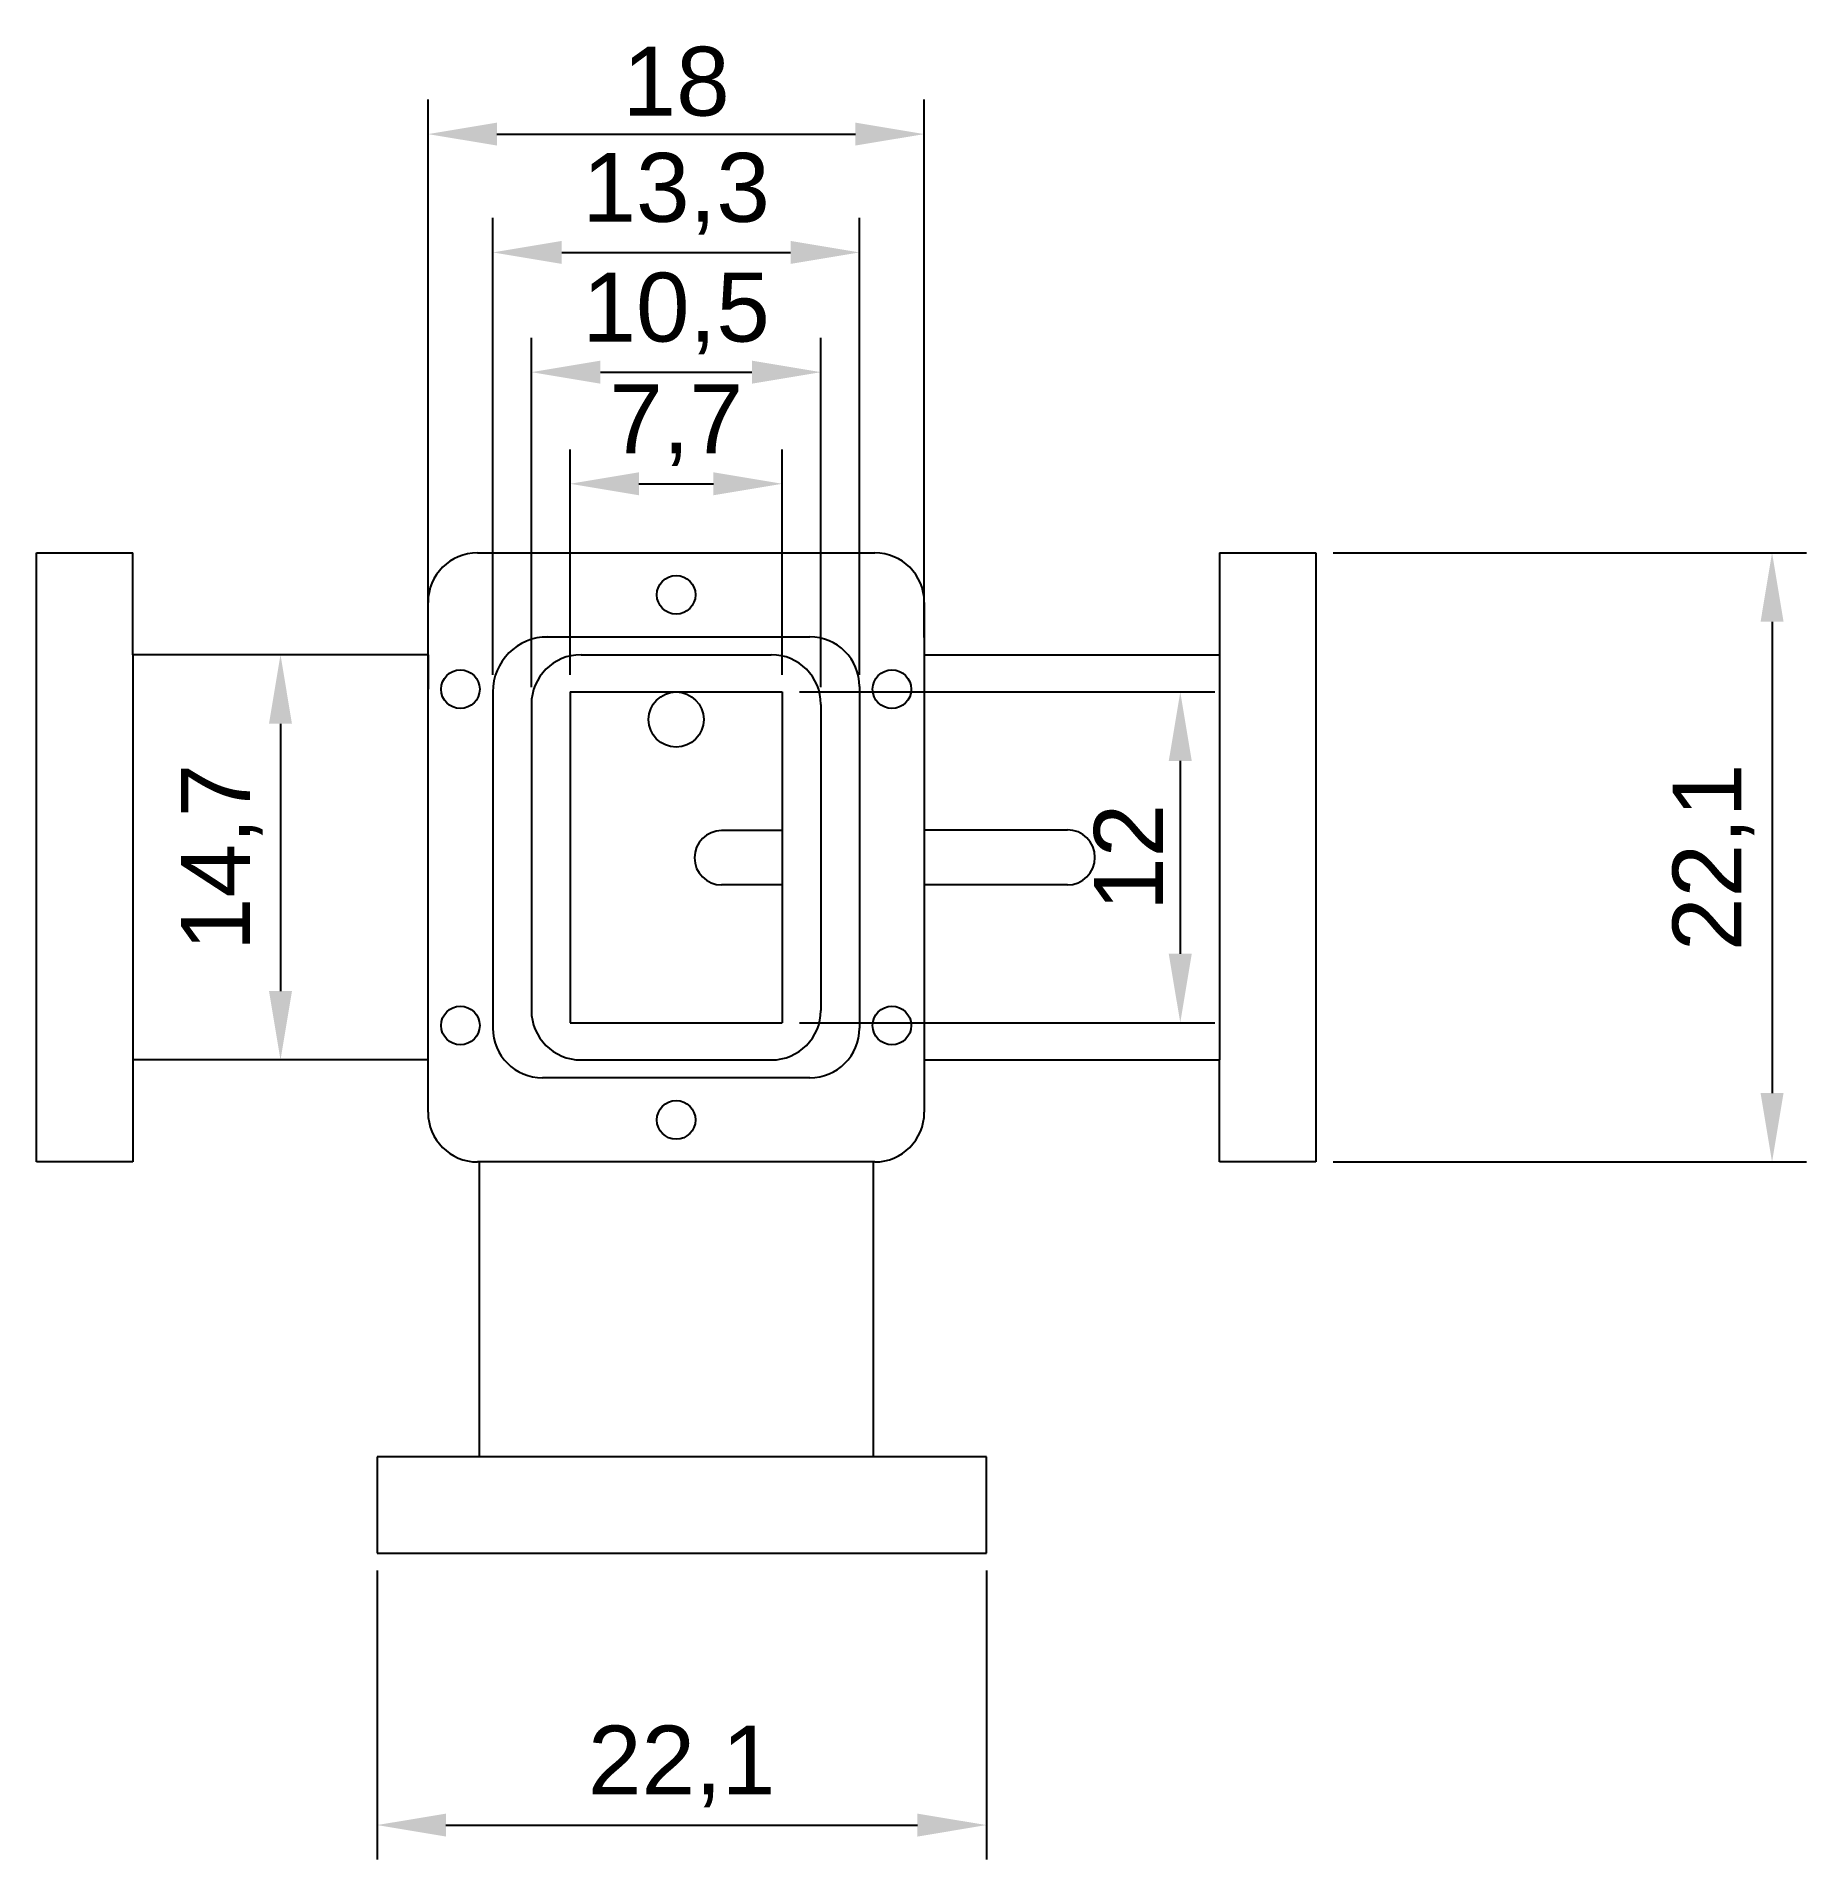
# Model space of a CAD drawing. Header units: millimetres. Extents: x 90.3 to 154.4, y 140.1 to 206.3.
import ezdxf

# ---------------------------------------------------------------- set-up
doc = ezdxf.new("R2010")
doc.units = ezdxf.units.MM
doc.styles.get("Standard").update_dxf_attribs({"font": 'arial.ttf'})
doc.dimstyles.new('ISO-25', dxfattribs={"dimtxt": 2.5, "dimasz": 2.5, "dimexe": 1.25, "dimexo": 0.625, "dimtad": 1, "dimtxsty": 'Standard', "dimcen": 2.5, "dimadec": 0, "dimazin": 0, "dimtfac": 1, "dimtmove": 0, "dimatfit": 3, "dimfxl": 1, "dimarcsym": 0})

# ---------------------------------------------------------------- blocks, each defined once
blk = doc.blocks.new('*D11')
at = {"color": 0, "lineweight": -2, "transparency": 16777216}
for p, q in [((104.452, 184.448), (104.452, 203.963)), ((122.452, 184.448), (122.452, 203.963)), ((106.952, 202.713), (119.952, 202.713))]:
    blk.add_line(p, q, dxfattribs=at)
at = {"color": 0, "transparency": 16777216}
for points in [[(106.952, 203.13), (106.952, 202.297), (104.452, 202.713)], [(119.952, 203.13), (119.952, 202.297), (122.452, 202.713)]]:
    blk.add_solid(points, dxfattribs=at)
at = {"layer": 'Defpoints', "color": 0, "transparency": 16777216}
for p in [(122.452, 202.713), (104.452, 183.823), (122.452, 183.823)]:
    blk.add_point(p, dxfattribs=at)
at = {"color": 0, "transparency": 16777216, "insert": (113.452, 204.615), "char_height": 2.5, "attachment_point": 5}
blk.add_mtext('18', dxfattribs=at)
blk = doc.blocks.new('*D12')
at = {"color": 0, "lineweight": -2, "transparency": 16777216}
for p, q in [((106.802, 183.098), (106.802, 199.67)), ((120.102, 183.098), (120.102, 199.67)), ((109.302, 198.42), (117.602, 198.42))]:
    blk.add_line(p, q, dxfattribs=at)
at = {"color": 0, "transparency": 16777216}
for points in [[(109.302, 198.837), (109.302, 198.004), (106.802, 198.42)], [(117.602, 198.837), (117.602, 198.004), (120.102, 198.42)]]:
    blk.add_solid(points, dxfattribs=at)
at = {"layer": 'Defpoints', "color": 0, "transparency": 16777216}
for p in [(120.102, 198.42), (106.802, 182.473), (120.102, 182.473)]:
    blk.add_point(p, dxfattribs=at)
at = {"color": 0, "transparency": 16777216, "insert": (113.452, 200.548), "char_height": 2.5, "attachment_point": 5}
blk.add_mtext('13,3', dxfattribs=at)
blk = doc.blocks.new('*D13')
at = {"color": 0, "lineweight": -2, "transparency": 16777216}
for p, q in [((108.202, 182.648), (108.202, 195.326)), ((118.702, 182.648), (118.702, 195.326)), ((110.702, 194.076), (116.202, 194.076))]:
    blk.add_line(p, q, dxfattribs=at)
at = {"color": 0, "transparency": 16777216}
for points in [[(110.702, 194.493), (110.702, 193.659), (108.202, 194.076)], [(116.202, 194.493), (116.202, 193.659), (118.702, 194.076)]]:
    blk.add_solid(points, dxfattribs=at)
at = {"layer": 'Defpoints', "color": 0, "transparency": 16777216}
for p in [(118.702, 194.076), (108.202, 182.023), (118.702, 182.023)]:
    blk.add_point(p, dxfattribs=at)
at = {"color": 0, "transparency": 16777216, "insert": (113.452, 196.203), "char_height": 2.5, "attachment_point": 5}
blk.add_mtext('10,5', dxfattribs=at)
blk = doc.blocks.new('*D14')
at = {"color": 0, "lineweight": -2, "transparency": 16777216}
for p, q in [((109.602, 183.098), (109.602, 191.276)), ((117.302, 183.098), (117.302, 191.276)), ((112.102, 190.026), (114.802, 190.026))]:
    blk.add_line(p, q, dxfattribs=at)
at = {"color": 0, "transparency": 16777216}
for points in [[(112.102, 190.443), (112.102, 189.609), (109.602, 190.026)], [(114.802, 190.443), (114.802, 189.609), (117.302, 190.026)]]:
    blk.add_solid(points, dxfattribs=at)
at = {"layer": 'Defpoints', "color": 0, "transparency": 16777216}
for p in [(117.302, 190.026), (109.602, 182.473), (117.302, 182.473)]:
    blk.add_point(p, dxfattribs=at)
at = {"color": 0, "transparency": 16777216, "insert": (113.452, 192.148), "char_height": 2.5, "attachment_point": 5}
blk.add_mtext('7,7', dxfattribs=at)
blk = doc.blocks.new('*D17')
at = {"color": 0, "lineweight": -2, "transparency": 16777216}
for p, q in [((117.927, 182.473), (132.985, 182.473)), ((131.735, 179.973), (131.735, 172.973)), ((117.927, 170.473), (132.985, 170.473))]:
    blk.add_line(p, q, dxfattribs=at)
at = {"color": 0, "transparency": 16777216}
for points in [[(131.318, 179.973), (132.151, 179.973), (131.735, 182.473)], [(131.318, 172.973), (132.151, 172.973), (131.735, 170.473)]]:
    blk.add_solid(points, dxfattribs=at)
at = {"layer": 'Defpoints', "color": 0, "transparency": 16777216}
for p in [(117.302, 182.473), (117.302, 170.473), (131.735, 170.473)]:
    blk.add_point(p, dxfattribs=at)
at = {"color": 0, "transparency": 16777216, "insert": (129.855, 176.473), "char_height": 2.5, "attachment_point": 5, "rotation": 90}
blk.add_mtext('12', dxfattribs=at)
blk = doc.blocks.new('*D18')
at = {"color": 0, "lineweight": -2, "transparency": 16777216}
for p, q in [((137.277, 187.523), (154.448, 187.523)), ((153.198, 185.023), (153.198, 167.923)), ((137.277, 165.423), (154.448, 165.423))]:
    blk.add_line(p, q, dxfattribs=at)
at = {"color": 0, "transparency": 16777216}
for points in [[(152.782, 185.023), (153.615, 185.023), (153.198, 187.523)], [(152.782, 167.923), (153.615, 167.923), (153.198, 165.423)]]:
    blk.add_solid(points, dxfattribs=at)
at = {"layer": 'Defpoints', "color": 0, "transparency": 16777216}
for p in [(136.652, 187.523), (136.652, 165.423), (153.198, 165.423)]:
    blk.add_point(p, dxfattribs=at)
at = {"color": 0, "transparency": 16777216, "insert": (151.071, 176.473), "char_height": 2.5, "attachment_point": 5, "rotation": 90}
blk.add_mtext('22,1', dxfattribs=at)
blk = doc.blocks.new('*D19')
at = {"color": 0, "lineweight": -2, "transparency": 16777216}
for p, q in [((102.602, 150.598), (102.602, 140.114)), ((124.702, 150.598), (124.702, 140.114)), ((105.102, 141.364), (122.202, 141.364))]:
    blk.add_line(p, q, dxfattribs=at)
at = {"color": 0, "transparency": 16777216}
for points in [[(105.102, 141.78), (105.102, 140.947), (102.602, 141.364)], [(122.202, 141.78), (122.202, 140.947), (124.702, 141.364)]]:
    blk.add_solid(points, dxfattribs=at)
at = {"layer": 'Defpoints', "color": 0, "transparency": 16777216}
for p in [(102.602, 151.223), (124.702, 151.223), (124.702, 141.364)]:
    blk.add_point(p, dxfattribs=at)
at = {"color": 0, "transparency": 16777216, "insert": (113.652, 143.491), "char_height": 2.5, "attachment_point": 5}
blk.add_mtext('22,1', dxfattribs=at)
blk = doc.blocks.new('*D20')
at = {"color": 0, "lineweight": -2, "transparency": 16777216}
for p, q in [((98.477, 183.823), (97.852, 183.823)), ((99.102, 181.323), (99.102, 171.623)), ((98.477, 169.123), (97.852, 169.123))]:
    blk.add_line(p, q, dxfattribs=at)
at = {"color": 0, "transparency": 16777216}
for points in [[(98.685, 181.323), (99.518, 181.323), (99.102, 183.823)], [(98.685, 171.623), (99.518, 171.623), (99.102, 169.123)]]:
    blk.add_solid(points, dxfattribs=at)
at = {"layer": 'Defpoints', "color": 0, "transparency": 16777216}
for p in [(99.102, 183.823), (99.102, 169.123), (99.102, 169.123)]:
    blk.add_point(p, dxfattribs=at)
at = {"color": 0, "transparency": 16777216, "insert": (96.974, 176.473), "char_height": 2.5, "attachment_point": 5, "rotation": 90}
blk.add_mtext('14,7', dxfattribs=at)

msp = doc.modelspace()

# ---------------------------------------------------------------- linework, layer by layer
for p, q in [((90.252, 165.423), (90.252, 187.523)), ((90.252, 187.523), (93.752, 187.523)), ((93.752, 183.823), (93.752, 187.523)), ((106.252, 187.523), (120.652, 187.523)), ((133.152, 187.523), (136.652, 187.523)), ((133.152, 187.523), (133.152, 183.823)), ((136.652, 187.523), (136.652, 165.423)), ((104.452, 167.223), (104.452, 185.723)), ((122.452, 185.723), (122.452, 167.223)), ((108.602, 184.473), (118.302, 184.473)), ((104.452, 183.823), (93.752, 183.823)), ((93.752, 183.823), (93.752, 169.123)), ((104.452, 183.823), (104.452, 182.573)), ((110.002, 183.823), (116.902, 183.823)), ((122.452, 183.823), (133.152, 183.823)), ((133.152, 183.823), (133.152, 169.123)), ((120.102, 182.673), (120.102, 170.273)), ((106.802, 182.473), (106.802, 170.273)), ((108.202, 182.023), (108.202, 170.923)), ((109.602, 182.473), (117.302, 182.473)), ((109.602, 182.473), (109.602, 170.473)), ((117.302, 182.473), (117.302, 170.473)), ((118.702, 182.023), (118.702, 170.923)), ((117.302, 177.444), (115.102, 177.444)), ((122.452, 177.473), (127.642, 177.473)), ((117.302, 175.473), (115.102, 175.473)), ((127.642, 175.473), (122.452, 175.473)), ((104.452, 169.123), (104.452, 170.373)), ((109.602, 170.473), (117.302, 170.473)), ((104.452, 169.123), (93.752, 169.123)), ((93.752, 169.123), (93.752, 165.423)), ((110.002, 169.123), (116.902, 169.123)), ((122.452, 169.123), (133.152, 169.123)), ((133.152, 165.423), (133.152, 169.123)), ((118.302, 168.473), (108.602, 168.473)), ((93.752, 165.423), (90.252, 165.423)), ((120.652, 165.423), (106.252, 165.423)), ((106.302, 165.423), (106.302, 154.723)), ((120.602, 165.423), (120.602, 154.723)), ((136.652, 165.423), (133.152, 165.423)), ((106.302, 154.723), (102.602, 154.723)), ((102.602, 154.723), (102.602, 151.223)), ((120.602, 154.723), (106.302, 154.723)), ((124.702, 154.723), (120.602, 154.723)), ((124.702, 151.223), (124.702, 154.723)), ((102.602, 151.223), (124.702, 151.223))]:
    msp.add_line(p, q)
for centre, radius in [((113.452, 185.998), 0.7), ((105.627, 182.573), 0.7), ((121.277, 182.573), 0.7), ((113.452, 181.473), 1), ((105.627, 170.373), 0.7), ((121.277, 170.373), 0.7), ((113.452, 166.948), 0.7)]:
    msp.add_circle(centre, radius)
for centre, radius, start, end in [((106.252, 185.723), 1.8, 90, 180), ((120.652, 185.723), 1.8, 0, 90), ((108.802, 182.473), 2, 90, 180), ((118.302, 182.673), 1.8, 360, 90), ((110.002, 182.023), 1.8, 90, 180), ((116.902, 182.023), 1.8, 0, 90), ((115.102, 176.458), 0.986, 90, 270), ((127.642, 176.473), 1, 270, 90), ((110.002, 170.923), 1.8, 180, 270), ((116.902, 170.923), 1.8, 270, 0), ((108.602, 170.273), 1.8, 180, 270), ((118.302, 170.273), 1.8, 270, 360), ((106.252, 167.223), 1.8, 180, 270), ((120.652, 167.223), 1.8, 270, 0)]:
    msp.add_arc(centre, radius, start, end)

# ---------------------------------------------------------------- dimensions: what is measured, and where the dimension line sits
for base, p1, p2, picture, middle in [((122.452, 202.713), (104.452, 183.823), (122.452, 183.823), '*D11', (113.452, 204.615)), ((120.102, 198.42), (106.802, 182.473), (120.102, 182.473), '*D12', (113.452, 200.548)), ((118.702, 194.076), (108.202, 182.023), (118.702, 182.023), '*D13', (113.452, 196.203)), ((117.302, 190.026), (109.602, 182.473), (117.302, 182.473), '*D14', (113.452, 192.148)), ((124.702, 141.364), (102.602, 151.223), (124.702, 151.223), '*D19', (113.652, 143.491))]:
    dim = msp.add_linear_dim(base=base, p1=p1, p2=p2, dimstyle='ISO-25')
    dim.commit()
    dim.dimension.update_dxf_attribs({"geometry": picture, "text_midpoint": middle})
for base, p1, p2, picture, middle in [((153.198, 165.423), (136.652, 187.523), (136.652, 165.423), '*D18', (151.071, 176.473)), ((99.102, 169.123), (99.102, 183.823), (99.102, 169.123), '*D20', (96.974, 176.473)), ((131.735, 170.473), (117.302, 182.473), (117.302, 170.473), '*D17', (129.855, 176.473))]:
    dim = msp.add_linear_dim(base=base, p1=p1, p2=p2, angle=90, dimstyle='ISO-25')
    dim.commit()
    dim.dimension.update_dxf_attribs({"geometry": picture, "text_midpoint": middle})

doc.saveas('drawing.dxf')
